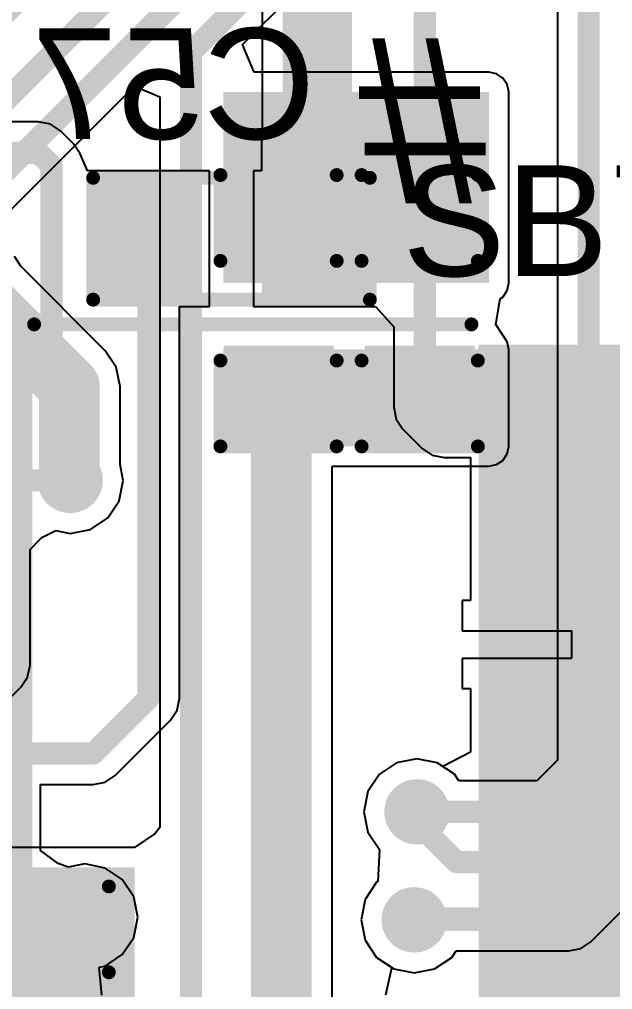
# Model space of a CAD drawing. Header units: millimetres. Extents: x -0.71 to 2.98, y -0.65 to 2.9.
# Drawn here: x 1.9024 to 2.1167, y 0.1508 to 0.5012 of the extents above; entities that cross this region are included whole.
import ezdxf

# ---------------------------------------------------------------- set-up
doc = ezdxf.new("R2010")
doc.units = ezdxf.units.MM
doc.header["$MEASUREMENT"] = 0
for name, color, linetype in [('BottomLayer', 5, 'Continuous'), ('BottomOverlay', 54, 'Continuous'), ('BottomPaste', 16, 'Continuous'), ('BottomSolder', 6, 'Continuous'), ('Mechanical2', 216, 'Continuous'), ('TopLayer', 1, 'Continuous'), ('TopOverlay', 2, 'Continuous'), ('TopPaste', 8, 'Continuous'), ('TopSolder', 216, 'Continuous'), ('ViaHoleLayer', 16, 'Continuous')]:
    doc.layers.add(name, color=color, linetype=linetype)
doc.styles.add('Arial', font='', dxfattribs={"height": 0.2})
doc.styles.get('Arial').set_extended_font_data('Arial')

# ---------------------------------------------------------------- blocks, each defined once
blk = doc.blocks.new('SOLDER_BRIDGE_244')
at = {"layer": 'TopLayer'}
for points in [[(-0.045, -0.0175), (-0.045, 0.0175), (-0.015, 0.0175), (-0.015, -0.0175)], [(0.015, -0.0175), (0.015, 0.0175), (0.045, 0.0175), (0.045, -0.0175)]]:
    blk.add_hatch(color=1, dxfattribs=at).paths.add_polyline_path(points)
at = {"layer": 'TopPaste'}
for points in [[(-0.045, -0.0175), (-0.045, 0.0175), (-0.015, 0.0175), (-0.015, -0.0175)], [(0.015, -0.0175), (0.015, 0.0175), (0.045, 0.0175), (0.045, -0.0175)]]:
    blk.add_hatch(color=8, dxfattribs=at).paths.add_polyline_path(points)
at = {"layer": 'TopSolder'}
for points in [[(-0.049, -0.0215), (-0.049, 0.0215), (-0.011, 0.0215), (-0.011, -0.0215)], [(0.011, -0.0215), (0.011, 0.0215), (0.049, 0.0215), (0.049, -0.0215)]]:
    blk.add_hatch(color=216, dxfattribs=at).paths.add_polyline_path(points)
at = {"layer": 'TopOverlay', "const_width": 0.005}
for points in [[(-0.05, 0.022), (-0.05, -0.022)], [(0.05, 0.022), (-0.05, 0.022)], [(0.05, 0.022), (0.05, -0.022)], [(0.05, -0.022), (-0.05, -0.022)]]:
    blk.add_lwpolyline(points, dxfattribs=at)
at = {"layer": 'TopOverlay', "const_width": 0.0025}
for points in [[(-0.05125, 0.022, 1), (-0.04875, 0.022, 1)], [(-0.05125, 0.022, 1), (-0.04875, 0.022, 1)], [(0.04875, 0.022, 1), (0.05125, 0.022, 1)], [(0.04875, 0.022, 1), (0.05125, 0.022, 1)], [(-0.05125, -0.022, 1), (-0.04875, -0.022, 1)], [(-0.05125, -0.022, 1), (-0.04875, -0.022, 1)], [(0.04875, -0.022, 1), (0.05125, -0.022, 1)], [(0.04875, -0.022, 1), (0.05125, -0.022, 1)]]:
    blk.add_lwpolyline(points, format="xyb", close=True, dxfattribs=at)
blk = doc.blocks.new('PCM1865DBTR_249')
at = {"layer": 'TopLayer'}
for points in [[(-0.14370075, 0.1437008), (-0.08464565, 0.1437008), (-0.08464565, 0.1318898), (-0.14370075, 0.1318898)], [(0.14370075, 0.1318899), (0.08464565, 0.1318899), (0.08464565, 0.1437009), (0.14370075, 0.1437009)], [(-0.14370075, 0.1240158), (-0.08464565, 0.1240158), (-0.08464565, 0.1122048), (-0.14370075, 0.1122048)], [(0.14370075, 0.1122048), (0.08464565, 0.1122048), (0.08464565, 0.1240158), (0.14370075, 0.1240158)], [(-0.14370075, 0.1043307), (-0.08464565, 0.1043307), (-0.08464565, 0.0925197), (-0.14370075, 0.0925197)], [(0.14370075, 0.0925198), (0.08464565, 0.0925198), (0.08464565, 0.1043308), (0.14370075, 0.1043308)], [(-0.14370075, 0.0846457), (-0.08464565, 0.0846457), (-0.08464565, 0.0728347), (-0.14370075, 0.0728347)], [(0.14370075, 0.0728347), (0.08464565, 0.0728347), (0.08464565, 0.0846457), (0.14370075, 0.0846457)], [(-0.14370075, 0.0649606), (-0.08464565, 0.0649606), (-0.08464565, 0.0531496), (-0.14370075, 0.0531496)], [(0.14370075, 0.0531497), (0.08464565, 0.0531497), (0.08464565, 0.0649607), (0.14370075, 0.0649607)], [(-0.14370075, 0.0452756), (-0.08464565, 0.0452756), (-0.08464565, 0.0334646), (-0.14370075, 0.0334646)], [(0.14370075, 0.03346469999999999), (0.08464565, 0.03346470000000001), (0.08464565, 0.04527570000000001), (0.14370075, 0.0452757)], [(-0.14370075, 0.0255906), (-0.08464565, 0.0255906), (-0.08464565, 0.0137796), (-0.14370075, 0.0137796)], [(0.14370075, 0.0137796), (0.08464565, 0.0137796), (0.08464565, 0.0255906), (0.14370075, 0.0255906)], [(-0.14370075, 0.0059055), (-0.08464565, 0.0059055), (-0.08464565, -0.0059055), (-0.14370075, -0.0059055)], [(0.14370075, -0.005905400000000003), (0.08464565, -0.005905399999999996), (0.08464565, 0.005905600000000004), (0.14370075, 0.005905599999999996)], [(-0.14370075, -0.0137795), (-0.08464565, -0.0137795), (-0.08464565, -0.0255905), (-0.14370075, -0.0255905)], [(0.14370075, -0.0255905), (0.08464565, -0.0255905), (0.08464565, -0.0137795), (0.14370075, -0.0137795)], [(-0.14370075, -0.0334646), (-0.08464565, -0.0334646), (-0.08464565, -0.0452756), (-0.14370075, -0.0452756)], [(0.14370075, -0.0452755), (0.08464565, -0.0452755), (0.08464565, -0.03346449999999999), (0.14370075, -0.03346450000000001)], [(-0.14370075, -0.0531496), (-0.08464565, -0.0531496), (-0.08464565, -0.0649606), (-0.14370075, -0.0649606)], [(0.14370075, -0.0649605), (0.08464565, -0.0649605), (0.08464565, -0.0531495), (0.14370075, -0.0531495)], [(-0.14370075, -0.0728346), (-0.08464565, -0.0728346), (-0.08464565, -0.0846456), (-0.14370075, -0.0846456)], [(0.14370075, -0.0846456), (0.08464565, -0.0846456), (0.08464565, -0.0728346), (0.14370075, -0.0728346)]]:
    blk.add_hatch(color=1, dxfattribs=at).paths.add_polyline_path(points)
at = {"layer": 'TopPaste'}
for points in [[(-0.14370075, 0.1437008), (-0.08464565, 0.1437008), (-0.08464565, 0.1318898), (-0.14370075, 0.1318898)], [(0.14370075, 0.1318899), (0.08464565, 0.1318899), (0.08464565, 0.1437009), (0.14370075, 0.1437009)], [(-0.14370075, 0.1240158), (-0.08464565, 0.1240158), (-0.08464565, 0.1122048), (-0.14370075, 0.1122048)], [(0.14370075, 0.1122048), (0.08464565, 0.1122048), (0.08464565, 0.1240158), (0.14370075, 0.1240158)], [(-0.14370075, 0.1043307), (-0.08464565, 0.1043307), (-0.08464565, 0.0925197), (-0.14370075, 0.0925197)], [(0.14370075, 0.0925198), (0.08464565, 0.0925198), (0.08464565, 0.1043308), (0.14370075, 0.1043308)], [(-0.14370075, 0.0846457), (-0.08464565, 0.0846457), (-0.08464565, 0.0728347), (-0.14370075, 0.0728347)], [(0.14370075, 0.0728347), (0.08464565, 0.0728347), (0.08464565, 0.0846457), (0.14370075, 0.0846457)], [(-0.14370075, 0.0649606), (-0.08464565, 0.0649606), (-0.08464565, 0.0531496), (-0.14370075, 0.0531496)], [(0.14370075, 0.0531497), (0.08464565, 0.0531497), (0.08464565, 0.0649607), (0.14370075, 0.0649607)], [(-0.14370075, 0.0452756), (-0.08464565, 0.0452756), (-0.08464565, 0.0334646), (-0.14370075, 0.0334646)], [(0.14370075, 0.03346469999999999), (0.08464565, 0.03346470000000001), (0.08464565, 0.04527570000000001), (0.14370075, 0.0452757)], [(-0.14370075, 0.0255906), (-0.08464565, 0.0255906), (-0.08464565, 0.0137796), (-0.14370075, 0.0137796)], [(0.14370075, 0.0137796), (0.08464565, 0.0137796), (0.08464565, 0.0255906), (0.14370075, 0.0255906)], [(-0.14370075, 0.0059055), (-0.08464565, 0.0059055), (-0.08464565, -0.0059055), (-0.14370075, -0.0059055)], [(0.14370075, -0.005905400000000003), (0.08464565, -0.005905399999999996), (0.08464565, 0.005905600000000004), (0.14370075, 0.005905599999999996)], [(-0.14370075, -0.0137795), (-0.08464565, -0.0137795), (-0.08464565, -0.0255905), (-0.14370075, -0.0255905)], [(0.14370075, -0.0255905), (0.08464565, -0.0255905), (0.08464565, -0.0137795), (0.14370075, -0.0137795)], [(-0.14370075, -0.0334646), (-0.08464565, -0.0334646), (-0.08464565, -0.0452756), (-0.14370075, -0.0452756)], [(0.14370075, -0.0452755), (0.08464565, -0.0452755), (0.08464565, -0.03346449999999999), (0.14370075, -0.03346450000000001)], [(-0.14370075, -0.0531496), (-0.08464565, -0.0531496), (-0.08464565, -0.0649606), (-0.14370075, -0.0649606)], [(0.14370075, -0.0649605), (0.08464565, -0.0649605), (0.08464565, -0.0531495), (0.14370075, -0.0531495)], [(-0.14370075, -0.0728346), (-0.08464565, -0.0728346), (-0.08464565, -0.0846456), (-0.14370075, -0.0846456)], [(0.14370075, -0.0846456), (0.08464565, -0.0846456), (0.08464565, -0.0728346), (0.14370075, -0.0728346)]]:
    blk.add_hatch(color=8, dxfattribs=at).paths.add_polyline_path(points)
at = {"layer": 'TopSolder'}
for points in [[(-0.14770075, 0.1477008), (-0.08064565, 0.1477008), (-0.08064565, 0.1278898), (-0.14770075, 0.1278898)], [(0.14770075, 0.1278899), (0.08064565, 0.1278899), (0.08064565, 0.1477009), (0.14770075, 0.1477009)], [(-0.14770075, 0.1280158), (-0.08064565, 0.1280158), (-0.08064565, 0.1082048), (-0.14770075, 0.1082048)], [(0.14770075, 0.1082048), (0.08064565, 0.1082048), (0.08064565, 0.1280158), (0.14770075, 0.1280158)], [(-0.14770075, 0.1083307), (-0.08064565, 0.1083307), (-0.08064565, 0.0885197), (-0.14770075, 0.0885197)], [(0.14770075, 0.0885198), (0.08064565, 0.0885198), (0.08064565, 0.1083308), (0.14770075, 0.1083308)], [(-0.14770075, 0.0886457), (-0.08064565, 0.0886457), (-0.08064565, 0.0688347), (-0.14770075, 0.0688347)], [(0.14770075, 0.0688347), (0.08064565, 0.0688347), (0.08064565, 0.0886457), (0.14770075, 0.0886457)], [(-0.14770075, 0.0689606), (-0.08064565, 0.0689606), (-0.08064565, 0.0491496), (-0.14770075, 0.0491496)], [(0.14770075, 0.0491497), (0.08064565, 0.0491497), (0.08064565, 0.0689607), (0.14770075, 0.0689607)], [(-0.14770075, 0.0492756), (-0.08064565, 0.0492756), (-0.08064565, 0.0294646), (-0.14770075, 0.0294646)], [(0.14770075, 0.02946469999999999), (0.08064565, 0.02946470000000001), (0.08064565, 0.04927570000000001), (0.14770075, 0.04927569999999999)], [(-0.14770075, 0.0295906), (-0.08064565, 0.0295906), (-0.08064565, 0.0097796), (-0.14770075, 0.0097796)], [(0.14770075, 0.009779599999999996), (0.08064565, 0.009779600000000005), (0.08064565, 0.02959060000000001), (0.14770075, 0.02959059999999999)], [(-0.14770075, 0.0099055), (-0.08064565, 0.0099055), (-0.08064565, -0.0099055), (-0.14770075, -0.0099055)], [(0.14770075, -0.009905400000000005), (0.08064565, -0.009905399999999996), (0.08064565, 0.009905600000000004), (0.14770075, 0.009905599999999995)], [(-0.14770075, -0.0097795), (-0.08064565, -0.0097795), (-0.08064565, -0.0295905), (-0.14770075, -0.0295905)], [(0.14770075, -0.02959050000000001), (0.08064565, -0.0295905), (0.08064565, -0.009779499999999995), (0.14770075, -0.009779500000000005)], [(-0.14770075, -0.0294646), (-0.08064565, -0.0294646), (-0.08064565, -0.0492756), (-0.14770075, -0.0492756)], [(0.14770075, -0.04927550000000001), (0.08064565, -0.04927549999999999), (0.08064565, -0.02946449999999999), (0.14770075, -0.0294645)], [(-0.14770075, -0.0491496), (-0.08064565, -0.0491496), (-0.08064565, -0.0689606), (-0.14770075, -0.0689606)], [(0.14770075, -0.0689605), (0.08064565, -0.0689605), (0.08064565, -0.04914949999999999), (0.14770075, -0.04914950000000001)], [(-0.14770075, -0.0688346), (-0.08064565, -0.0688346), (-0.08064565, -0.0886456), (-0.14770075, -0.0886456)], [(0.14770075, -0.0886456), (0.08064565, -0.0886456), (0.08064565, -0.0688346), (0.14770075, -0.0688346)]]:
    blk.add_hatch(color=216, dxfattribs=at).paths.add_polyline_path(points)
at = {"layer": 'TopOverlay', "const_width": 0.005}
blk.add_lwpolyline([(-0.08, 0.155), (0.078, 0.155)], dxfattribs=at)
at = {"layer": 'TopOverlay', "const_width": 0.0025}
for points in [[(-0.08125, 0.155, 1), (-0.07875, 0.155, 1)], [(0.07675, 0.155, 1), (0.07925, 0.155, 1)]]:
    blk.add_lwpolyline(points, format="xyb", close=True, dxfattribs=at)
blk = doc.blocks.new('CAP_0603_B_296')
at = {"layer": 'BottomLayer'}
for points in [[(-0.045, -0.0175), (-0.045, 0.0175), (-0.015, 0.0175), (-0.015, -0.0175)], [(0.015, -0.0175), (0.015, 0.0175), (0.045, 0.0175), (0.045, -0.0175)]]:
    blk.add_hatch(color=5, dxfattribs=at).paths.add_polyline_path(points)
at = {"layer": 'BottomPaste'}
for points in [[(-0.045, -0.0175), (-0.045, 0.0175), (-0.015, 0.0175), (-0.015, -0.0175)], [(0.015, -0.0175), (0.015, 0.0175), (0.045, 0.0175), (0.045, -0.0175)]]:
    blk.add_hatch(color=16, dxfattribs=at).paths.add_polyline_path(points)
at = {"layer": 'BottomSolder'}
for points in [[(-0.0473622, -0.0198622), (-0.0473622, 0.0198622), (-0.0126378, 0.0198622), (-0.0126378, -0.0198622)], [(0.0126378, -0.0198622), (0.0126378, 0.0198622), (0.0473622, 0.0198622), (0.0473622, -0.0198622)]]:
    blk.add_hatch(color=6, dxfattribs=at).paths.add_polyline_path(points)
at = {"layer": 'BottomOverlay', "const_width": 0.005}
for points in [[(-0.049, 0.021), (-0.049, -0.021)], [(-0.049, 0.021), (-0.018, 0.021)], [(0.018, 0.021), (0.049, 0.021)], [(0.049, 0.021), (0.049, -0.021)], [(-0.049, -0.021), (-0.018, -0.021)], [(0.018, -0.021), (0.049, -0.021)]]:
    blk.add_lwpolyline(points, dxfattribs=at)
at = {"layer": 'BottomOverlay', "const_width": 0.0025}
for points in [[(-0.05025, 0.021, 1), (-0.04775, 0.021, 1)], [(-0.05025, 0.021, 1), (-0.04775, 0.021, 1)], [(-0.01925, 0.021, 1), (-0.01675, 0.021, 1)], [(0.01675, 0.021, 1), (0.01925, 0.021, 1)], [(0.04775, 0.021, 1), (0.05025, 0.021, 1)], [(0.04775, 0.021, 1), (0.05025, 0.021, 1)], [(-0.05025, -0.021, 1), (-0.04775, -0.021, 1)], [(-0.05025, -0.021, 1), (-0.04775, -0.021, 1)], [(-0.01925, -0.021, 1), (-0.01675, -0.021, 1)], [(0.01675, -0.021, 1), (0.01925, -0.021, 1)], [(0.04775, -0.021, 1), (0.05025, -0.021, 1)], [(0.04775, -0.021, 1), (0.05025, -0.021, 1)]]:
    blk.add_lwpolyline(points, format="xyb", close=True, dxfattribs=at)
blk = doc.blocks.new('CAP_0603_B_308')
at = {"layer": 'BottomLayer'}
for points in [[(-0.045, -0.0175), (-0.045, 0.0175), (-0.015, 0.0175), (-0.015, -0.0175)], [(0.015, -0.0175), (0.015, 0.0175), (0.045, 0.0175), (0.045, -0.0175)]]:
    blk.add_hatch(color=5, dxfattribs=at).paths.add_polyline_path(points)
at = {"layer": 'BottomPaste'}
for points in [[(-0.045, -0.0175), (-0.045, 0.0175), (-0.015, 0.0175), (-0.015, -0.0175)], [(0.015, -0.0175), (0.015, 0.0175), (0.045, 0.0175), (0.045, -0.0175)]]:
    blk.add_hatch(color=16, dxfattribs=at).paths.add_polyline_path(points)
at = {"layer": 'BottomSolder'}
for points in [[(-0.0473622, -0.0198622), (-0.0473622, 0.0198622), (-0.0126378, 0.0198622), (-0.0126378, -0.0198622)], [(0.0126378, -0.0198622), (0.0126378, 0.0198622), (0.0473622, 0.0198622), (0.0473622, -0.0198622)]]:
    blk.add_hatch(color=6, dxfattribs=at).paths.add_polyline_path(points)
at = {"layer": 'BottomOverlay', "const_width": 0.005}
for points in [[(-0.049, -0.021), (-0.049, 0.021)], [(-0.018, 0.021), (-0.049, 0.021)], [(0.049, 0.021), (0.018, 0.021)], [(0.049, -0.021), (0.049, 0.021)], [(-0.018, -0.021), (-0.049, -0.021)], [(0.049, -0.021), (0.018, -0.021)]]:
    blk.add_lwpolyline(points, dxfattribs=at)
at = {"layer": 'BottomOverlay', "const_width": 0.0025}
for points in [[(-0.05025, 0.021, 1), (-0.04775, 0.021, 1)], [(-0.05025, 0.021, 1), (-0.04775, 0.021, 1)], [(-0.01925, 0.021, 1), (-0.01675, 0.021, 1)], [(0.01675, 0.021, 1), (0.01925, 0.021, 1)], [(0.04775, 0.021, 1), (0.05025, 0.021, 1)], [(0.04775, 0.021, 1), (0.05025, 0.021, 1)], [(-0.05025, -0.021, 1), (-0.04775, -0.021, 1)], [(-0.05025, -0.021, 1), (-0.04775, -0.021, 1)], [(-0.01925, -0.021, 1), (-0.01675, -0.021, 1)], [(0.01675, -0.021, 1), (0.01925, -0.021, 1)], [(0.04775, -0.021, 1), (0.05025, -0.021, 1)], [(0.04775, -0.021, 1), (0.05025, -0.021, 1)]]:
    blk.add_lwpolyline(points, format="xyb", close=True, dxfattribs=at)
blk = doc.blocks.new('CAP_0603_B_310')
at = {"layer": 'BottomLayer'}
for points in [[(-0.045, -0.0175), (-0.045, 0.0175), (-0.015, 0.0175), (-0.015, -0.0175)], [(0.015, -0.0175), (0.015, 0.0175), (0.045, 0.0175), (0.045, -0.0175)]]:
    blk.add_hatch(color=5, dxfattribs=at).paths.add_polyline_path(points)
at = {"layer": 'BottomPaste'}
for points in [[(-0.045, -0.0175), (-0.045, 0.0175), (-0.015, 0.0175), (-0.015, -0.0175)], [(0.015, -0.0175), (0.015, 0.0175), (0.045, 0.0175), (0.045, -0.0175)]]:
    blk.add_hatch(color=16, dxfattribs=at).paths.add_polyline_path(points)
at = {"layer": 'BottomSolder'}
for points in [[(-0.0473622, -0.0198622), (-0.0473622, 0.0198622), (-0.0126378, 0.0198622), (-0.0126378, -0.0198622)], [(0.0126378, -0.0198622), (0.0126378, 0.0198622), (0.0473622, 0.0198622), (0.0473622, -0.0198622)]]:
    blk.add_hatch(color=6, dxfattribs=at).paths.add_polyline_path(points)
at = {"layer": 'BottomOverlay', "const_width": 0.005}
for points in [[(-0.049, -0.021), (-0.049, 0.021)], [(-0.018, 0.021), (-0.049, 0.021)], [(0.049, 0.021), (0.018, 0.021)], [(0.049, -0.021), (0.049, 0.021)], [(-0.018, -0.021), (-0.049, -0.021)], [(0.049, -0.021), (0.018, -0.021)]]:
    blk.add_lwpolyline(points, dxfattribs=at)
at = {"layer": 'BottomOverlay', "const_width": 0.0025}
for points in [[(-0.05025, 0.021, 1), (-0.04775, 0.021, 1)], [(-0.05025, 0.021, 1), (-0.04775, 0.021, 1)], [(-0.01925, 0.021, 1), (-0.01675, 0.021, 1)], [(0.01675, 0.021, 1), (0.01925, 0.021, 1)], [(0.04775, 0.021, 1), (0.05025, 0.021, 1)], [(0.04775, 0.021, 1), (0.05025, 0.021, 1)], [(-0.05025, -0.021, 1), (-0.04775, -0.021, 1)], [(-0.05025, -0.021, 1), (-0.04775, -0.021, 1)], [(-0.01925, -0.021, 1), (-0.01675, -0.021, 1)], [(0.01675, -0.021, 1), (0.01925, -0.021, 1)], [(0.04775, -0.021, 1), (0.05025, -0.021, 1)], [(0.04775, -0.021, 1), (0.05025, -0.021, 1)]]:
    blk.add_lwpolyline(points, format="xyb", close=True, dxfattribs=at)

msp = doc.modelspace()

# ---------------------------------------------------------------- hatches: boundary and pattern name
at = {"layer": 'BottomLayer'}
for points in [[(1.976, 0.406), (2.072, 0.406), (2.072, 0.475), (1.976, 0.475)], [(1.976, 0.3469998), (2.072, 0.3469998), (2.072, 0.382), (1.976, 0.382)], [(1.841, 0.148), (1.944, 0.148), (1.944, 0.195), (1.841, 0.195)]]:
    msp.add_hatch(color=5, dxfattribs=at).paths.add_polyline_path(points)
h = msp.add_hatch(color=5, dxfattribs=at)
edge = h.paths.add_edge_path()
edge.add_arc((2.01, 0.458), 0.011811, 0, 360)
h = msp.add_hatch(color=5, dxfattribs=at)
edge = h.paths.add_edge_path()
edge.add_arc((1.9207282, 0.3347282), 0.011811, 0, 360)
h = msp.add_hatch(color=5, dxfattribs=at)
edge = h.paths.add_edge_path()
edge.add_arc((2.046, 0.215), 0.011811, 0, 360)
h = msp.add_hatch(color=5, dxfattribs=at)
edge = h.paths.add_edge_path()
edge.add_arc((1.926, 0.177), 0.011811, 0, 360)
h = msp.add_hatch(color=5, dxfattribs=at)
edge = h.paths.add_edge_path()
edge.add_arc((2.045, 0.176), 0.011811, 0, 360)
at = {"layer": 'BottomSolder'}
h = msp.add_hatch(color=6, dxfattribs=at)
edge = h.paths.add_edge_path()
edge.add_arc((2.01, 0.458), 0.0079055, 0, 360)
h = msp.add_hatch(color=6, dxfattribs=at)
edge = h.paths.add_edge_path()
edge.add_arc((1.9207282, 0.3347282), 0.0079055, 0, 360)
h = msp.add_hatch(color=6, dxfattribs=at)
edge = h.paths.add_edge_path()
edge.add_arc((2.046, 0.215), 0.0079055, 0, 360)
h = msp.add_hatch(color=6, dxfattribs=at)
edge = h.paths.add_edge_path()
edge.add_arc((1.926, 0.177), 0.0079055, 0, 360)
h = msp.add_hatch(color=6, dxfattribs=at)
edge = h.paths.add_edge_path()
edge.add_arc((2.045, 0.176), 0.0079055, 0, 360)
at = {"layer": 'TopLayer'}
h = msp.add_hatch(color=1, dxfattribs=at)
edge = h.paths.add_edge_path()
edge.add_arc((2.01, 0.458), 0.011811, 0, 360)
h = msp.add_hatch(color=1, dxfattribs=at)
edge = h.paths.add_edge_path()
edge.add_arc((1.9207282, 0.3347282), 0.011811, 0, 360)
h = msp.add_hatch(color=1, dxfattribs=at)
edge = h.paths.add_edge_path()
edge.add_arc((2.046, 0.215), 0.011811, 0, 360)
h = msp.add_hatch(color=1, dxfattribs=at)
edge = h.paths.add_edge_path()
edge.add_arc((1.926, 0.177), 0.011811, 0, 360)
h = msp.add_hatch(color=1, dxfattribs=at)
edge = h.paths.add_edge_path()
edge.add_arc((2.045, 0.176), 0.011811, 0, 360)
at = {"layer": 'TopSolder'}
h = msp.add_hatch(color=216, dxfattribs=at)
edge = h.paths.add_edge_path()
edge.add_arc((2.01, 0.458), 0.0079055, 0, 360)
h = msp.add_hatch(color=216, dxfattribs=at)
edge = h.paths.add_edge_path()
edge.add_arc((1.9207282, 0.3347282), 0.0079055, 0, 360)
h = msp.add_hatch(color=216, dxfattribs=at)
edge = h.paths.add_edge_path()
edge.add_arc((2.046, 0.215), 0.0079055, 0, 360)
h = msp.add_hatch(color=216, dxfattribs=at)
edge = h.paths.add_edge_path()
edge.add_arc((1.926, 0.177), 0.0079055, 0, 360)
h = msp.add_hatch(color=216, dxfattribs=at)
edge = h.paths.add_edge_path()
edge.add_arc((2.045, 0.176), 0.0079055, 0, 360)
at = {"layer": 'ViaHoleLayer'}
h = msp.add_hatch(color=16, dxfattribs=at)
edge = h.paths.add_edge_path()
edge.add_arc((2.01, 0.458), 0.0059055, 0, 360)
h = msp.add_hatch(color=16, dxfattribs=at)
edge = h.paths.add_edge_path()
edge.add_arc((1.9207282, 0.3347282), 0.0059055, 0, 360)
h = msp.add_hatch(color=16, dxfattribs=at)
edge = h.paths.add_edge_path()
edge.add_arc((2.046, 0.215), 0.0059055, 0, 360)
h = msp.add_hatch(color=16, dxfattribs=at)
edge = h.paths.add_edge_path()
edge.add_arc((1.926, 0.177), 0.0059055, 0, 360)
h = msp.add_hatch(color=16, dxfattribs=at)
edge = h.paths.add_edge_path()
edge.add_arc((2.045, 0.176), 0.0059055, 0, 360)

# ---------------------------------------------------------------- linework, layer by layer
at = {"layer": 'BottomLayer'}
for p, q in [((1.9829983, 0.4921371), (2.0875457, 0.5966846)), ((2.0967845, 0.5928577), (2.0967845, 0.2336456)), ((1.9871405, 0.4821371), (1.9829983, 0.4921371)), ((2.072, 0.4821371), (1.9871405, 0.4821371)), ((2.0747312, 0.4815938), (2.072, 0.4821371)), ((2.0770467, 0.4800467), (2.0747312, 0.4815938)), ((1.895725, 0.4288638), (1.9439121, 0.4770509)), ((1.9439121, 0.4770509), (1.9531509, 0.473224)), ((2.0785938, 0.4777312), (2.0770467, 0.4800467)), ((2.0791371, 0.475), (2.0785938, 0.4777312)), ((1.9531509, 0.473224), (1.9531509, 0.2093313)), ((2.0791371, 0.406), (2.0791371, 0.475)), ((1.902917, 0.4120374), (1.900562, 0.415562)), ((1.9333951, 0.3815594), (1.902917, 0.4120374)), ((2.0770467, 0.4009533), (2.0785938, 0.4032688)), ((2.0785938, 0.4032688), (2.0791371, 0.406)), ((2.0745001, 0.3910001), (2.0761153, 0.400331)), ((2.0761153, 0.400331), (2.0770467, 0.4009533)), ((2.0785938, 0.3847312), (2.0745001, 0.3910001)), ((2.0791371, 0.382), (2.0785938, 0.3847312)), ((2.0791371, 0.3469998), (2.0791371, 0.382)), ((1.9373735, 0.3756053), (1.9333951, 0.3815594)), ((1.9387705, 0.3685821), (1.9373735, 0.3756053)), ((1.9387705, 0.3404451), (1.9387705, 0.3685821)), ((2.0785938, 0.3442686), (2.0791371, 0.3469998)), ((2.0770467, 0.3419531), (2.0785938, 0.3442686)), ((1.9399077, 0.3347282), (1.9387705, 0.3404451)), ((2.072, 0.3398627), (2.0747312, 0.340406)), ((2.0747312, 0.340406), (2.0770467, 0.3419531)), ((2.0153526, -0.0420302), (2.0153526, 0.3398627)), ((2.0153526, 0.3398627), (2.072, 0.3398627)), ((1.9384477, 0.3273885), (1.9399077, 0.3347282)), ((1.9342902, 0.3211662), (1.9384477, 0.3273885)), ((1.9280679, 0.3170087), (1.9342902, 0.3211662)), ((1.9109644, 0.3143475), (1.9154987, 0.3165889)), ((1.9154987, 0.3165889), (1.9207282, 0.3155487)), ((1.9207282, 0.3155487), (1.9280679, 0.3170087)), ((1.9062155, 0.3097746), (1.9100564, 0.3136481)), ((1.9100564, 0.3136481), (1.9109644, 0.3143475)), ((1.9062155, 0.2680005), (1.9062155, 0.3097746)), ((1.9053618, 0.263708), (1.9062156, 0.268)), ((1.9062156, 0.268), (1.9062155, 0.2680005)), ((1.9029306, 0.2600694), (1.9053618, 0.263708)), ((1.890678, 0.2478168), (1.9029306, 0.2600694)), ((2.0386603, 0.2327195), (2.032438, 0.228562)), ((2.046, 0.2341795), (2.0386603, 0.2327195)), ((2.0533397, 0.2327195), (2.046, 0.2341795)), ((2.059562, 0.228562), (2.0533397, 0.2327195)), ((2.0967845, 0.2336456), (2.0893543, 0.2262155)), ((2.032438, 0.228562), (2.0282805, 0.2223397)), ((2.0611298, 0.2262155), (2.059562, 0.228562)), ((2.0893543, 0.2262155), (2.0611298, 0.2262155)), ((2.0282805, 0.2223397), (2.0268205, 0.215)), ((2.0268205, 0.215), (2.0282805, 0.2076603)), ((1.9513873, 0.2072057), (1.9439999, 0.2021371)), ((1.9531509, 0.2093313), (1.9513873, 0.2072057)), ((2.0282805, 0.2076603), (2.032438, 0.2014381)), ((1.9439999, 0.2021371), (1.841, 0.2021371)), ((2.032438, 0.2014381), (2.0318251, 0.1898206)), ((2.031438, 0.189562), (2.0272805, 0.1833397)), ((2.0318251, 0.1898206), (2.031438, 0.189562)), ((2.0272805, 0.1833397), (2.0258205, 0.176)), ((2.1087886, 0.1680694), (2.1215457, 0.1808265)), ((2.0258205, 0.176), (2.0272805, 0.1686603)), ((2.0272805, 0.1686603), (2.031438, 0.162438)), ((2.058562, 0.162438), (2.0601298, 0.1647845)), ((2.0601298, 0.1647845), (2.1008575, 0.1647845)), ((2.1008575, 0.1647845), (2.100858, 0.1647844)), ((2.100858, 0.1647844), (2.10515, 0.1656382)), ((2.10515, 0.1656382), (2.1087886, 0.1680694)), ((2.031438, 0.162438), (2.0376603, 0.1582805)), ((2.0523397, 0.1582805), (2.058562, 0.162438)), ((2.0376603, 0.1582805), (2.045, 0.1568205)), ((2.045, 0.1568205), (2.0523397, 0.1582805))]:
    msp.add_line(p, q, dxfattribs=at)
for points, const_width in [([(2.108, 0.229), (2.108, 1.7589999)], 0.008), ([(1.9643664, 0.4893664), (2.0918646, 0.6168646)], 0.008), ([(1.64, 0.2144558), (1.9453111, 0.5197669)], 0.008), ([(1.658, 0.207), (1.9633111, 0.5123111)], 0.008), ([(1.437, 0.043), (1.9036333, 0.5096333)], 0.008), ([(1.9643664, 0.0976336), (1.9643664, 0.4893664)], 0.008), ([(1.887, 0.402), (1.9204179, 0.3685821)], 0.022), ([(1.9204179, 0.3350385), (1.9204179, 0.3685821)], 0.022), ([(2.0015, 0.36), (2.0055, 0.364)], 0.022), ([(2.0055, 0.364), (2.008, 0.364)], 0.022), ([(1.997, -0.0420302), (1.997, 0.362)], 0.022), ([(1.9204179, 0.3350385), (1.9207282, 0.3347282)], 0.022), ([(2.094, 0.215), (2.108, 0.229)], 0.008), ([(2.046, 0.215), (2.094, 0.215)], 0.008), ([(2.100858, 0.176), (2.125, 0.200142)], 0.008), ([(2.045, 0.176), (2.100858, 0.176)], 0.008)]:
    msp.add_lwpolyline(points, dxfattribs=dict(at, const_width=const_width))
for points, const_width in [([(1.9623664, 0.4893664, 1), (1.9663664, 0.4893664, 1)], 0.004), ([(1.9623664, 0.4893664, 1), (1.9663664, 0.4893664, 1)], 0.004), ([(1.9149179, 0.3685821, 1), (1.9259179, 0.3685821, 1)], 0.011), ([(1.9149179, 0.3685821, 1), (1.9259179, 0.3685821, 1)], 0.011), ([(2, 0.364, 1), (2.011, 0.364, 1)], 0.011), ([(2, 0.364, 1), (2.011, 0.364, 1)], 0.011), ([(2.0025, 0.364, 1), (2.0135, 0.364, 1)], 0.011), ([(1.9915, 0.362, 1), (2.0025, 0.362, 1)], 0.011), ([(1.996, 0.36, 1), (2.007, 0.36, 1)], 0.011), ([(1.9149179, 0.3350385, 1), (1.9259179, 0.3350385, 1)], 0.011), ([(1.9149179, 0.3350385, 1), (1.9259179, 0.3350385, 1)], 0.011), ([(1.9152282, 0.3347282, 1), (1.9262282, 0.3347282, 1)], 0.011), ([(2.106, 0.229, 1), (2.11, 0.229, 1)], 0.004), ([(2.106, 0.229, 1), (2.11, 0.229, 1)], 0.004), ([(2.044, 0.215, 1), (2.048, 0.215, 1)], 0.004), ([(2.092, 0.215, 1), (2.096, 0.215, 1)], 0.004), ([(2.092, 0.215, 1), (2.096, 0.215, 1)], 0.004), ([(2.043, 0.176, 1), (2.047, 0.176, 1)], 0.004), ([(2.098858, 0.176, 1), (2.102858, 0.176, 1)], 0.004), ([(2.098858, 0.176, 1), (2.102858, 0.176, 1)], 0.004)]:
    msp.add_lwpolyline(points, format="xyb", close=True, dxfattribs=dict(at, const_width=const_width))
at = {"layer": 'Mechanical2', "const_width": 0.01}
msp.add_lwpolyline([(2.9733456, 1.1270623, 1), (-0.5699614, 1.1270623, 1)], format="xyb", close=True, dxfattribs=at)
at = {"layer": 'TopLayer'}
for p, q in [((1.990118, 0.535), (1.990118, 0.4592497)), ((1.9093133, 0.4642154), (1.771, 0.4642154)), ((1.9093138, 0.4642155), (1.9093133, 0.4642154)), ((1.9136058, 0.4633617), (1.9093138, 0.4642155)), ((1.9172444, 0.4609305), (1.9136058, 0.4633617)), ((1.9219304, 0.4562444), (1.9172444, 0.4609305)), ((1.990118, 0.4592497), (1.9898077, 0.4576897)), ((1.9219307, 0.4562442), (1.9219304, 0.4562444)), ((1.9243619, 0.4526057), (1.9219307, 0.4562442)), ((1.9898077, 0.4576897), (1.9898077, 0.4465)), ((1.9270001, 0.4465), (1.9243619, 0.4526057)), ((1.971, 0.4465), (1.9270001, 0.4465)), ((1.971, 0.3975), (1.971, 0.4465)), ((1.9898077, 0.4465), (1.987, 0.4465)), ((1.987, 0.4465), (1.987, 0.3975)), ((1.9602155, 0.2560005), (1.9602155, 0.3975)), ((1.9602155, 0.3975), (1.971, 0.3975)), ((1.987, 0.3975), (2.0276119, 0.3975)), ((2.0276119, 0.3975), (2.031, 0.3974999)), ((2.031, 0.3974999), (2.037612, 0.3902387)), ((2.037612, 0.3902387), (2.037612, 0.3611731)), ((2.037612, 0.3611731), (2.0376119, 0.3611726)), ((2.0376119, 0.3611726), (2.0384657, 0.3568806)), ((2.0384657, 0.3568806), (2.0408969, 0.353242)), ((2.0408969, 0.353242), (2.0478969, 0.346242)), ((2.0478969, 0.346242), (2.0515355, 0.3438108)), ((2.0515355, 0.3438108), (2.0558275, 0.342957)), ((2.0558275, 0.342957), (2.055828, 0.3429571)), ((2.055828, 0.3429571), (2.0653378, 0.3429571)), ((2.0653378, 0.3429571), (2.0653378, 0.291338)), ((2.0653378, 0.291338), (2.0623378, 0.291338)), ((2.0623378, 0.291338), (2.0623378, 0.2804325)), ((2.0623378, 0.2804325), (2.1018653, 0.2804325)), ((2.1018653, 0.2804325), (2.1018653, 0.2704325)), ((2.1018653, 0.2704325), (2.0623378, 0.2704325)), ((2.0623378, 0.2704325), (2.0623378, 0.259527)), ((2.0623378, 0.259527), (2.0653378, 0.259527)), ((2.0653378, 0.259527), (2.0653378, 0.2365473)), ((1.9593618, 0.251708), (1.9602156, 0.256)), ((1.9602156, 0.256), (1.9602155, 0.2560005)), ((1.9569306, 0.2480694), (1.9593618, 0.251708)), ((1.9369929, 0.2281317), (1.9569303, 0.2480692)), ((1.9569303, 0.2480692), (1.9569306, 0.2480694)), ((2.0653378, 0.2365473), (2.0553378, 0.2313845)), ((2.0386603, 0.2327195), (2.032438, 0.228562)), ((2.046, 0.2341795), (2.0386603, 0.2327195)), ((2.0533397, 0.2327195), (2.046, 0.2341795)), ((2.0553378, 0.2313845), (2.0533397, 0.2327195)), ((1.9333543, 0.2257005), (1.9369929, 0.2281317)), ((2.032438, 0.228562), (2.0282805, 0.2223397)), ((1.9100464, 0.2009909), (1.9100464, 0.2248468)), ((1.9100464, 0.2248468), (1.9290618, 0.2248468)), ((1.9290618, 0.2248468), (1.9290623, 0.2248467)), ((1.9290623, 0.2248467), (1.9333543, 0.2257005)), ((2.0282805, 0.2223397), (2.0268205, 0.215)), ((2.0268205, 0.215), (2.0282805, 0.2076603)), ((2.0282805, 0.2076603), (2.032438, 0.2014381)), ((1.9163803, 0.1963795), (1.9100464, 0.2009909)), ((2.032438, 0.2014381), (2.0318251, 0.1898206)), ((1.9200465, 0.1949952), (1.9163803, 0.1963795)), ((1.926, 0.1961795), (1.9200465, 0.1949952)), ((1.9333397, 0.1947195), (1.926, 0.1961795)), ((1.939562, 0.190562), (1.9333397, 0.1947195)), ((1.9437195, 0.1843397), (1.939562, 0.190562)), ((2.031438, 0.189562), (2.0272805, 0.1833397)), ((2.0318251, 0.1898206), (2.031438, 0.189562)), ((1.9451795, 0.177), (1.9437195, 0.1843397)), ((2.0272805, 0.1833397), (2.0258205, 0.176)), ((1.9437195, 0.1696603), (1.9451795, 0.177)), ((2.0258205, 0.176), (2.0272805, 0.1686603)), ((1.939562, 0.163438), (1.9437195, 0.1696603)), ((2.0272805, 0.1686603), (2.031438, 0.162438)), ((1.9333397, 0.1592805), (1.939562, 0.163438)), ((2.031438, 0.162438), (2.0368039, 0.1588527)), ((1.9311886, 0.1588526), (1.9333397, 0.1592805)), ((1.9321736, 0.1488526), (1.9311886, 0.1588526)), ((2.0368359, 0.1584954), (2.0346371, 0.1488528)), ((2.0368039, 0.1588527), (2.0368359, 0.1584954))]:
    msp.add_line(p, q, dxfattribs=at)
for points, const_width in [([(2.01, 0.458), (2.01, 0.535)], 0.025), ([(2.0488275, 0.3611726), (2.0488275, 0.5078275)], 0.008), ([(2.0096897, 0.4226897), (2.0096897, 0.4576897)], 0.025), ([(2.0096897, 0.4576897), (2.01, 0.458)], 0.022), ([(1.749, 0.4529999), (1.9093138, 0.4529999)], 0.008), ([(1.9093138, 0.4529999), (1.9140001, 0.4483136)], 0.008), ([(1.9140001, 0.3791526), (1.9140001, 0.4483136)], 0.008), ([(2.009, 0.422), (2.0096897, 0.4226897)], 0.022), ([(1.949, 0.256), (1.949, 0.422)], 0.008), ([(1.9093138, 0.3744663), (1.9140001, 0.3791526)], 0.008), ([(1.8741276, 0.3744663), (1.9093138, 0.3744663)], 0.008), ([(2.1018653, 0.3738577), (2.1398577, 0.3738577)], 0.008), ([(2.0488275, 0.3611726), (2.0558275, 0.3541726)], 0.008), ([(2.0558275, 0.3541726), (2.1018653, 0.3541726)], 0.008), ([(1.8737596, 0.3347282), (1.9207282, 0.3347282)], 0.008), ([(2.1018653, 0.3344876), (2.1524876, 0.3344876)], 0.008), ([(2.1018653, 0.3148025), (2.1878896, 0.3148025)], 0.008), ([(2.1018653, 0.2754325), (2.1694325, 0.2754325)], 0.008), ([(1.9290623, 0.2360623), (1.949, 0.256)], 0.008), ([(2.1018653, 0.2557474), (2.5657474, 0.2557474)], 0.008), ([(1.8735189, 0.2360623), (1.9290623, 0.2360623)], 0.008), ([(2.1018653, 0.2360624), (2.5900624, 0.2360624)], 0.008), ([(2.046, 0.2111839), (2.046, 0.215)], 0.008), ([(2.046, 0.2111839), (2.0603377, 0.1968462)], 0.008), ([(2.0603377, 0.1968462), (2.1017114, 0.1968462)], 0.008), ([(2.1017114, 0.1968462), (2.1018653, 0.1966923)], 0.008), ([(1.8735225, 0.1770036), (1.9259964, 0.1770036)], 0.008), ([(1.9259964, 0.1770036), (1.926, 0.177)], 0.008), ([(2.045, 0.176), (2.0455037, 0.1765037)], 0.008), ([(2.0455037, 0.1765037), (2.1013617, 0.1765037)], 0.008), ([(2.1013617, 0.1765037), (2.1018653, 0.1770073)], 0.008), ([(2.1018653, 0.1573222), (2.1576778, 0.1573222)], 0.008)]:
    msp.add_lwpolyline(points, dxfattribs=dict(at, const_width=const_width))
for points, const_width in [([(2.0034397, 0.4576897, 1), (2.0159397, 0.4576897, 1)], 0.0125), ([(2.00375, 0.458, 1), (2.01625, 0.458, 1)], 0.0125), ([(2.0041897, 0.4576897, 1), (2.0151897, 0.4576897, 1)], 0.011), ([(2.0045, 0.458, 1), (2.0155, 0.458, 1)], 0.011), ([(1.9073138, 0.4529999, 1), (1.9113138, 0.4529999, 1)], 0.004), ([(1.9073138, 0.4529999, 1), (1.9113138, 0.4529999, 1)], 0.004), ([(1.9120001, 0.4483136, 1), (1.9160001, 0.4483136, 1)], 0.004), ([(1.9120001, 0.4483136, 1), (1.9160001, 0.4483136, 1)], 0.004), ([(2.0034397, 0.4226897, 1), (2.0159397, 0.4226897, 1)], 0.0125), ([(2.0035, 0.422, 1), (2.0145, 0.422, 1)], 0.011), ([(2.0041897, 0.4226897, 1), (2.0151897, 0.4226897, 1)], 0.011), ([(1.947, 0.422, 1), (1.951, 0.422, 1)], 0.004), ([(1.9120001, 0.3791526, 1), (1.9160001, 0.3791526, 1)], 0.004), ([(1.9120001, 0.3791526, 1), (1.9160001, 0.3791526, 1)], 0.004), ([(1.9073138, 0.3744663, 1), (1.9113138, 0.3744663, 1)], 0.004), ([(1.9073138, 0.3744663, 1), (1.9113138, 0.3744663, 1)], 0.004), ([(2.0998653, 0.3738577, 1), (2.1038653, 0.3738577, 1)], 0.004), ([(2.0468275, 0.3611726, 1), (2.0508275, 0.3611726, 1)], 0.004), ([(2.0468275, 0.3611726, 1), (2.0508275, 0.3611726, 1)], 0.004), ([(2.0538275, 0.3541726, 1), (2.0578275, 0.3541726, 1)], 0.004), ([(2.0538275, 0.3541726, 1), (2.0578275, 0.3541726, 1)], 0.004), ([(2.0998653, 0.3541726, 1), (2.1038653, 0.3541726, 1)], 0.004), ([(1.9187282, 0.3347282, 1), (1.9227282, 0.3347282, 1)], 0.004), ([(2.0998653, 0.3344876, 1), (2.1038653, 0.3344876, 1)], 0.004), ([(2.0998653, 0.3148025, 1), (2.1038653, 0.3148025, 1)], 0.004), ([(2.0998653, 0.2754325, 1), (2.1038653, 0.2754325, 1)], 0.004), ([(1.947, 0.256, 1), (1.951, 0.256, 1)], 0.004), ([(1.947, 0.256, 1), (1.951, 0.256, 1)], 0.004), ([(2.0998653, 0.2557474, 1), (2.1038653, 0.2557474, 1)], 0.004), ([(1.9270623, 0.2360623, 1), (1.9310623, 0.2360623, 1)], 0.004), ([(1.9270623, 0.2360623, 1), (1.9310623, 0.2360623, 1)], 0.004), ([(2.0998653, 0.2360624, 1), (2.1038653, 0.2360624, 1)], 0.004), ([(2.044, 0.215, 1), (2.048, 0.215, 1)], 0.004), ([(2.044, 0.2111839, 1), (2.048, 0.2111839, 1)], 0.004), ([(2.044, 0.2111839, 1), (2.048, 0.2111839, 1)], 0.004), ([(2.0583377, 0.1968462, 1), (2.0623377, 0.1968462, 1)], 0.004), ([(2.0583377, 0.1968462, 1), (2.0623377, 0.1968462, 1)], 0.004), ([(2.0997114, 0.1968462, 1), (2.1037114, 0.1968462, 1)], 0.004), ([(2.0997114, 0.1968462, 1), (2.1037114, 0.1968462, 1)], 0.004), ([(2.0998653, 0.1966923, 1), (2.1038653, 0.1966923, 1)], 0.004), ([(1.9239964, 0.1770036, 1), (1.9279964, 0.1770036, 1)], 0.004), ([(1.9239964, 0.1770036, 1), (1.9279964, 0.1770036, 1)], 0.004), ([(1.924, 0.177, 1), (1.928, 0.177, 1)], 0.004), ([(2.043, 0.176, 1), (2.047, 0.176, 1)], 0.004), ([(2.0435037, 0.1765037, 1), (2.0475037, 0.1765037, 1)], 0.004), ([(2.0435037, 0.1765037, 1), (2.0475037, 0.1765037, 1)], 0.004), ([(2.0993617, 0.1765037, 1), (2.1033617, 0.1765037, 1)], 0.004), ([(2.0993617, 0.1765037, 1), (2.1033617, 0.1765037, 1)], 0.004), ([(2.0998653, 0.1770073, 1), (2.1038653, 0.1770073, 1)], 0.004), ([(2.0998653, 0.1573222, 1), (2.1038653, 0.1573222, 1)], 0.004)]:
    msp.add_lwpolyline(points, format="xyb", close=True, dxfattribs=dict(at, const_width=const_width))

# ---------------------------------------------------------------- block references
for name, p, rotation in [('SOLDER_BRIDGE_244', (1.979, 0.422), 180), ('CAP_0603_B_310', (1.996, 0.396), 270), ('CAP_0603_B_308', (2.047, 0.396), 270), ('CAP_0603_B_296', (1.9136921, 0.1390623), 90)]:
    msp.add_blockref(name, p, dxfattribs=dict(rotation=rotation))
msp.add_blockref('PCM1865DBTR_249', (1.9876921, 0.2360623))

# ---------------------------------------------------------------- texts
at = {"layer": 'BottomOverlay', "style": 'Arial', "text_generation_flag": 2}
msp.add_text('C57', height=0.04, dxfattribs=at).set_placement((2.0093161, 0.4580065))
msp.add_text('#', height=0.06, rotation=180, dxfattribs=at).set_placement((2.0246682, 0.4943959))
at = {"layer": 'TopOverlay', "style": 'Arial'}
msp.add_text('SB70', height=0.04, dxfattribs=at).set_placement((2.0407032, 0.4085059))

doc.saveas('drawing.dxf')
